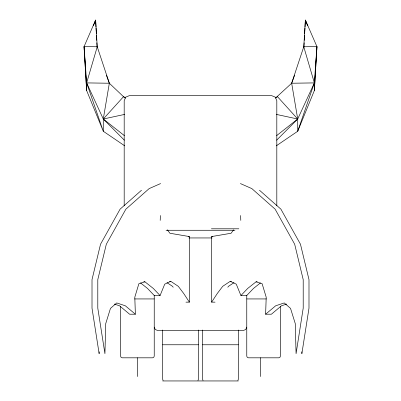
<?xml version="1.0" encoding="UTF-8"?>
<svg xmlns="http://www.w3.org/2000/svg" width="401" height="401" viewBox="0 0 401 401"><rect width="100%" height="100%" fill="white"/><g stroke="black" fill="none" stroke-linecap="round" stroke-linejoin="round"><path stroke-width="0.6" d="M84.08 46.571L86.641 90.526L86.641 82.902L97.237 46.767L84.08 46.571L86.641 82.902L103.283 131.257L86.641 90.526L84.08 46.571L95.613 20.05L97.237 46.767L109.333 83.238L103.283 119.017L103.283 131.257L124.751 145.854M215.076 302.148L211.608 302.148L211.608 236.565L231.066 233.257L233.683 229.803M99.192 351.782L99.137 353.662L92.009 308.143L92.009 279.632L100.531 244.229L120.094 209.157L141.518 190.239M286.63 304.073L281.462 305.788L271.402 314.209L265.617 314.209L266.204 297.236L262.114 283.697L256.089 281.793L247.693 288.444L240.926 295.547L236.279 284.169L230.254 281.322L222.72 286.309L217.337 293.432L211.608 302.148M160.205 220.415L160.405 215.502M303.928 47.123L304.158 42.817M304.294 40.356L304.56 35.433M304.655 33.584L304.955 28.05M305.021 26.817L305.387 20.05L316.92 46.571L314.359 90.526L297.717 131.257L276.249 145.854M316.92 46.571L314.359 90.526L314.359 82.902L316.92 46.571L303.763 46.767L291.667 83.238L297.717 119.017L297.717 131.257L314.359 82.902L303.763 46.767L305.387 20.05L307.602 25.814M275.482 98.1L291.667 83.238L294.635 75.122M84.08 50.015L84.521 48.862M93.398 25.814L95.613 20.05L95.979 26.817M140.525 282.905L147.523 288.444L154.29 295.547L160.074 295.547L164.721 284.169L170.746 281.322L178.28 286.309L183.663 293.432L189.392 302.148L185.924 302.148M197.949 380.459L198.44 379.266L198.44 329.978M246.765 327.116L245.778 329.492L243.402 330.479L157.598 330.479L155.222 329.492L154.235 327.116M237.858 380.459L238.354 379.266L238.354 329.978M276.605 140.205L297.717 119.017L314.359 82.902L291.667 83.238M227.788 287.256L228.505 286.309L234.029 282.65M276.61 97.528L277.372 96.551L297.717 119.017L276.595 135.653M124.395 140.205L103.283 119.017L123.628 96.551L125.518 98.1M265.617 314.209L275.677 305.788L284.289 302.935L290.53 308.399L295.266 323.602L296.073 353.662L303.206 308.143L303.206 279.632L294.68 244.229L275.121 209.157L251.833 188.595L240.384 183.558M260.475 282.905L253.477 288.444L246.71 295.547L240.926 295.547M160.616 183.558L149.167 188.595L125.879 209.157L106.32 244.229L97.794 279.632L97.794 308.143L104.927 353.662L105.734 323.602L110.47 308.399L116.711 302.935L125.323 305.788L135.383 314.209L134.796 297.236L138.886 283.697L144.911 281.793L153.307 288.444L160.074 295.547M124.39 97.528L109.333 83.238L86.641 82.902L103.283 119.017L124.636 114.405M211.367 228.801L238.896 228.801M166.039 230.274L234.961 230.274M188.239 236.565L189.392 236.565L189.392 302.148M211.608 236.565L212.761 236.565M188.916 237.948L212.084 237.948M169.588 281.322L170.746 281.322M230.254 281.322L231.412 281.322M143.758 281.793L144.911 281.793M256.089 281.793L257.242 281.793M134.631 298.935L154.235 298.935M246.765 298.935L266.369 298.935M135.383 314.209L129.598 314.209L119.538 305.788L114.37 304.073M162.646 344.765L198.44 344.765M202.56 344.765L238.354 344.765M162.646 380.95L238.354 380.95M189.392 236.565L169.934 233.257L167.317 229.803M276.364 114.405L297.717 119.017M166.971 282.65L172.495 286.309L173.212 287.256M103.283 119.017L124.405 135.653M259.482 190.239L280.906 209.157L300.469 244.229L308.991 279.632L308.991 308.143L301.863 353.662L301.808 351.782M203.051 380.459L202.56 379.266L202.56 329.978M163.142 380.459L162.646 379.266L162.646 329.978M316.479 48.862L316.92 50.015M106.365 75.122L109.333 83.238M96.045 28.05L96.345 33.584M96.441 35.433L96.706 40.356M96.841 42.817L97.072 47.123M240.595 215.502L240.795 220.415M280.414 306.394L280.414 356.133L279.918 357.326L278.73 357.817L248.45 357.817L247.257 357.326L246.765 356.133L246.765 295.206M276.81 205.833L276.81 100.736L275.337 97.167L271.768 95.689L129.232 95.689L125.663 97.167L124.19 100.736L124.19 205.833M260.545 357.777L260.545 376.564M154.235 295.206L154.235 356.133L153.743 357.326L152.55 357.817L122.27 357.817L121.082 357.326L120.586 356.133L120.586 306.394M137.413 357.777L137.413 376.564"/></g></svg>
